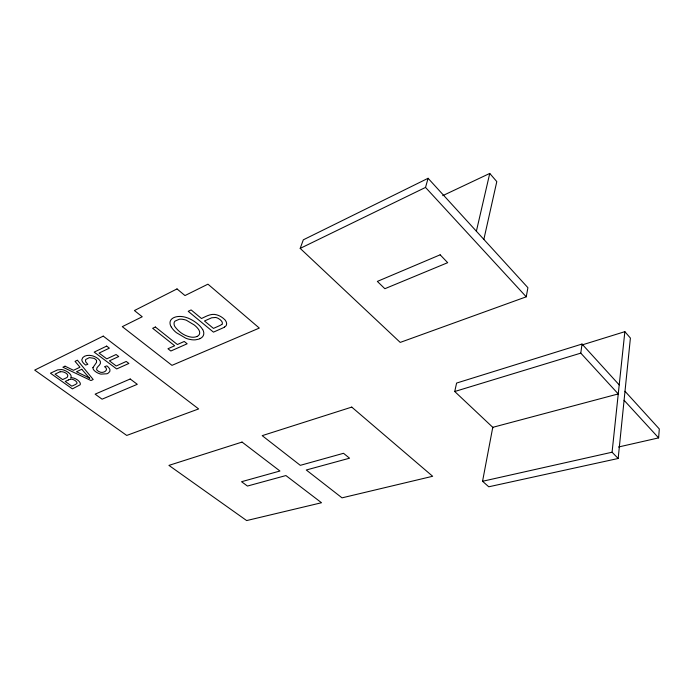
<?xml version="1.0" encoding="UTF-8"?>
<svg xmlns="http://www.w3.org/2000/svg" width="694" height="694" viewBox="0 0 694 694"><rect width="100%" height="100%" fill="white"/><g stroke="black" fill="none" stroke-linecap="round" stroke-linejoin="round"><path stroke-width="1.04" d="M618.501 447.005L658.623 437.888L659.3 428.953L624.999 391.269M493.208 427.738L454.735 391.511L456.6 383.062L582.023 344.051L580.791 353.133L618.259 393.932L492.766 427.331L482.556 481.28L488.767 486.789L618.172 458.482L630.404 338.073L624.86 331.663L582.422 344.831M618.172 458.482L612.073 452.219L624.86 331.663M526.243 296.815L527.908 287.689L428.085 178.289L303.313 239.829L300.19 248.391L400.221 342.411L526.243 296.815L425.526 187.423L428.085 178.289M483.848 239.404L496.8 181.602L489.747 173.431L442.72 195.656M476.379 231.215L489.747 173.431M221.742 324.419L220.666 325.13A40.235 23.405 23.8 0 1 219.425 325.738L213.457 328.409L204.487 320.992L211.67 317.791L215.574 317.47A5.405 3.123 22.4 0 1 217.942 318.26L219.634 319.309A9.135 5.266 22.5 0 1 220.38 319.917A5.994 3.461 22.4 0 1 221.941 324.514M224.518 327.065C228.413 325.278 226.383 320.437 223.624 318.624A13.481 7.773 22.5 0 0 222.583 317.774L221.299 316.898A10.662 6.159 22.4 0 0 216.597 314.824C211.306 313.141 206.075 316.386 201.503 318.52L191.128 309.932L188.221 311.32L213.457 332.14L222.418 328.158A38.647 22.46 23.5 0 0 224.526 327.074M300.19 248.391L425.526 187.423M68.472 379.93L65.219 381.431L71.812 386.159L74.831 384.788A38.751 18.547 25.6 0 0 75.568 384.433L76.782 383.591A3.583 1.718 24.6 0 0 76.817 382.325A4.39 2.099 24.6 0 0 70.415 379.124M454.735 391.511L580.791 353.133M482.556 481.28L612.073 452.219M60.222 371.784C63.137 370.943 70.051 374.205 67.171 377.38A23.327 11.165 25.5 0 1 66.104 377.952L62.634 379.583L55.043 374.144L59.216 372.149A13.585 6.498 24.7 0 1 60.213 371.776M70.536 379.236L69.816 379.401A23.093 11 24.1 0 0 68.48 379.93M624.088 400.282L658.623 437.888M582.023 344.051L619.213 384.91M68.48 372.6A8.562 4.103 25 0 0 65.115 370.631A7.513 3.6 25 0 0 61.688 369.538L57.55 369.902L50.454 373.207L72.384 388.883L80.07 384.832A6.966 3.331 24.6 0 0 79.923 382.541A6.905 3.305 24.6 0 0 74.353 378.291A7.278 3.479 24.6 0 0 70.753 377.657L71.083 376.946A7.122 3.418 24.9 0 0 68.506 372.591M171.349 327.082A19.926 11.217 23.2 0 0 176.432 332.686L185.792 338.221A15.251 8.554 23.1 0 0 188.933 339.21L191.232 339.661A14.964 8.389 23.1 0 0 195.456 339.826L198.597 339.201A20.872 11.72 23.3 0 0 200.124 338.585M171.279 327.082A15.893 8.918 23.3 0 1 172.745 318.242L173.066 318.034A19.579 10.991 23.1 0 1 174.125 317.496A17.558 9.855 23.2 0 1 180.544 316.455A14.669 8.25 23.3 0 1 187.848 318.034L188.395 318.251A19.796 11.087 23.3 0 1 195.691 322.389L196.688 323.126A25.947 14.461 23.3 0 1 198.085 324.289A20.829 11.651 23.2 0 1 202.683 329.615M202.795 329.624A16.023 8.996 23.1 0 1 200.089 338.551M197.001 336.495A11.416 6.402 23.1 0 0 198.918 329.962A17.879 9.985 23.2 0 0 194.164 324.922L186.374 320.246A11.026 6.194 23.3 0 0 184.587 319.7L182.314 319.266A10.696 6.012 23.3 0 0 179.26 319.257L175.062 321.096A10.792 6.064 23.3 0 0 174.055 323.144L174.125 324.584A11.477 6.446 23.3 0 0 174.879 326.57C178.748 331.992 184.882 336.321 191.587 337.171A11.503 6.454 23.1 0 0 195.361 336.989L196.185 336.755A13.68 7.677 23.2 0 0 196.966 336.46M92.918 367.638L93.1 368.8A6.541 3.253 24.4 0 0 94.549 370.83L95.998 371.975A7.313 3.635 24.4 0 0 97.854 373.034L99.389 373.667A7.131 3.548 24.4 0 0 100.986 374.127L106.928 373.771A18.677 9.326 24.7 0 0 108.177 373.164L109.756 371.568L109.973 369.937A7.808 3.895 24.3 0 0 109.574 368.861A8.701 4.346 24.4 0 0 108.151 366.996L106.876 365.877L104.577 366.675C109.93 369.963 102.79 374.066 99.311 371.724A3.574 1.778 24.4 0 1 98.166 371.125L97.073 370.223A3.201 1.588 24.4 0 1 96.613 369.572C96.145 366.449 101.48 365.165 100.387 361.739A6.966 3.496 24.7 0 0 100.11 361.062A7.087 3.548 24.7 0 0 99.129 359.709L98.427 359.024A8.571 4.294 24.7 0 0 97.125 358.017A7.886 3.947 24.7 0 0 95.121 356.863L93.43 356.161A8.267 4.138 24.7 0 0 91.677 355.658C88.216 354.799 82.595 355.484 81.831 359.674A9.204 4.589 24.7 0 0 82.222 361.253A9.846 4.91 24.7 0 0 82.699 362.112A9.699 4.832 24.7 0 0 83.714 363.387L85.605 365.07L87.843 364.307L85.735 361.956L85.501 360.151A9.89 4.936 24.6 0 1 85.865 359.405L89.344 357.627L93.829 358.312A4.164 2.082 24.8 0 1 94.983 358.963L95.945 359.744A3.756 1.882 24.7 0 1 96.561 360.542L96.518 362.415L92.918 367.638M177.022 288.921L134.419 310.548L142.227 316.768L122.291 326.657L171.965 365.356L259.304 328.071L207.948 284.167L184.986 295.557L177.022 288.921M103.233 336.113L34.7 370.102L126.733 435.442L198.631 408.931L103.233 336.113M65.028 366.18L62.885 367.213L90.949 380.529L93.196 379.523L77.416 360.203L75.039 361.357L80.01 367.213L73.495 370.292L65.028 366.18M106.65 346.106L94.184 352.118L116.67 368.948L128.884 363.456L126.247 361.453L116.262 365.99L109.409 360.845L118.726 356.534L116.072 354.521L106.772 358.867L99.06 353.081L109.357 348.162L106.65 346.106M155.369 327.004L152.671 328.297L174.662 345.751L167.965 348.744L170.845 351.017L187.146 343.79L184.24 341.465L177.378 344.528L155.369 327.004M81.771 369.277L76.479 371.758L84.677 375.688A36.001 17.038 24.3 0 1 89.726 378.369A43.887 22.078 23.8 0 1 89.17 377.788L81.771 369.277M130.203 379.002L95.121 394.149L102.079 399.18L137.291 384.311L130.203 379.002M440.152 254.811L377.345 281.408L384.858 288.713L447.691 262.679L440.152 254.811M242.05 442.078L168.928 465.388L246.656 520.569L321.513 502.742L285.911 475.555L247.446 486.052L241.547 481.714L279.951 471.009L242.05 442.078M351.745 407.1L262.193 435.65L300.302 465.336L343.521 453.295L349.55 458.196L306.28 470.003L342.029 497.85L432.657 476.275L351.745 407.1"/></g></svg>
